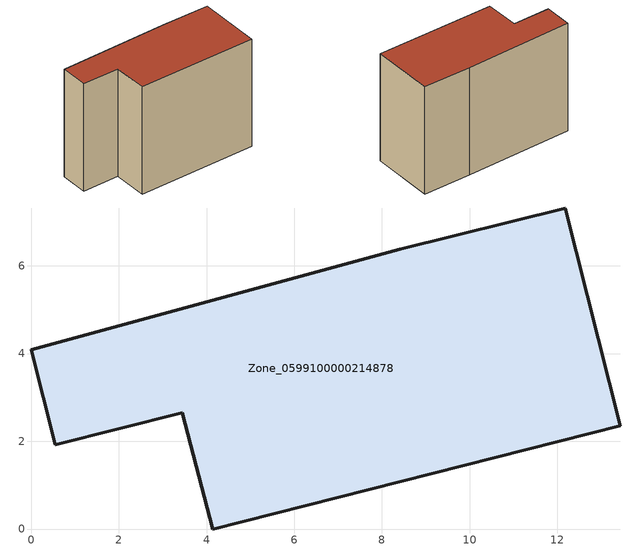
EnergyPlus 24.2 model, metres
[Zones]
Zone_0599100000214878
 floor ground (C_G): 3.45,2.65 0.55,1.92 0,4.09 8.41,6.38 12.18,7.32 13.44,2.35 4.14,0 z0
 wall outside (C_F): 8.41,6.38 0,4.09 0.55,1.92 3.45,2.65 4.14,0 13.44,2.35 12.18,7.32 8.41,6.38 z0:9.04
 roof outside (C_R): 4.14,0 13.44,2.35 12.18,7.32 8.41,6.38 0,4.09 0.55,1.92 3.45,2.65 z9.04
[BUILDING]
Pand.0599100000214878: North Axis=0; Terrain=City; Loads Convergence Tolerance Value=0.04; Temperature Convergence Tolerance Value=0.4; Solar Distribution=FullExterior; Maximum Number of Warmup Days=25; Minimum Number of Warmup Days=1
[Site:Location]
Rotterdam.The.Hague.AP_ZH_NLD Design_Conditions: Latitude=51.96; Longitude=4.45; Time Zone=1; Elevation=-4.5
[SITE:GROUNDTEMPERATURE:BUILDINGSURFACE]
18, 18, 18, 18, 18, 18, 18, 18, 18, 18, 18, 18
[MATERIAL] Thermal Absorptance=0.9; Solar Absorptance=0.7; Visible Absorptance=0.7
Name | Roughness | Thickness | Conductivity | Density | Specific Heat
G.TI.1975-1991 | MediumSmooth | 0.15 | 0.288461 | 540 | 1210
F.TI.1975-1991 | Rough | 0.3 | 0.230769 | 1920 | 840
R.TI.1975-1991 | MediumRough | 0.2 | 0.153846 | 1500 | 1000
[CONSTRUCTION]
C_G: G.TI.1975-1991
C_F: F.TI.1975-1991
C_R: R.TI.1975-1991
[ZONE]
Zone_0599100000214878: Type=1; Multiplier=1; Ceiling Height=Autocalculate; Volume=Autocalculate; Floor Area=autocalculate; Part of Total Floor Area=Yes
[ZONEINFILTRATION:DESIGNFLOWRATE]
Infil_Zone_0599100000214878: Zone or ZoneList or Space or SpaceList=Zone_0599100000214878; Schedule=AlwaysOn; Design Flow Rate Calculation Method=Flow/Area; Flow Rate per Floor Area=0.003; Constant Term Coefficient=1; Temperature Term Coefficient=0; Velocity Term Coefficient=0; Velocity Squared Term Coefficient=0
[HVACTEMPLATE:ZONE:IDEALLOADSAIRSYSTEM]
Zone_0599100000214878: Maximum Heating Supply Air Temperature=50; Minimum Cooling Supply Air Temperature=13; Maximum Heating Supply Air Humidity Ratio=0.0156; Minimum Cooling Supply Air Humidity Ratio=0.0077; Heating Limit=NoLimit; Cooling Limit=NoLimit; Dehumidification Control Type=ConstantSensibleHeatRatio; Cooling Sensible Heat Ratio=0.7; Dehumidification Setpoint=60; Humidification Control Type=None; Humidification Setpoint=30; Outdoor Air Method=None; Outdoor Air Flow Rate per Person=0.00944; Outdoor Air Flow Rate per Zone Floor Area=0; Outdoor Air Flow Rate per Zone=0; Demand Controlled Ventilation Type=None; Outdoor Air Economizer Type=NoEconomizer; Heat Recovery Type=None; Sensible Heat Recovery Effectiveness=0.7; Latent Heat Recovery Effectiveness=0.65
[ZONECONTROL:THERMOSTAT]
ThermostatControl_Zone_0599100000214878: Zone or ZoneList=Zone_0599100000214878; Control Type Schedule=DualSetpointControlType; Control 1=Thermostat_Zone_0599100000214878; Temperature Difference Between Cutout And Setpoint=0
[THERMOSTATSETPOINT:DUALSETPOINT]
Thermostat_Zone_0599100000214878: Heating Setpoint Temperature Schedule=HeatingSetpoint_Zone_0599100000214878; Cooling Setpoint Temperature Schedule=CoolingSetpoint_Zone_0599100000214878
[SCHEDULE:COMPACT]
HeatingSetpoint_Zone_0599100000214878: Through: 12/31, For: AllDays, Until: 24:00, 21
CoolingSetpoint_Zone_0599100000214878: Through: 12/31, For: AllDays, Until: 24:00, 24
DualSetpointControlType: Through: 12/31, For: AllDays, Until: 24:00, 4
AlwaysOn: Through: 12/31, For: AllDays, Until: 24:00, 1
